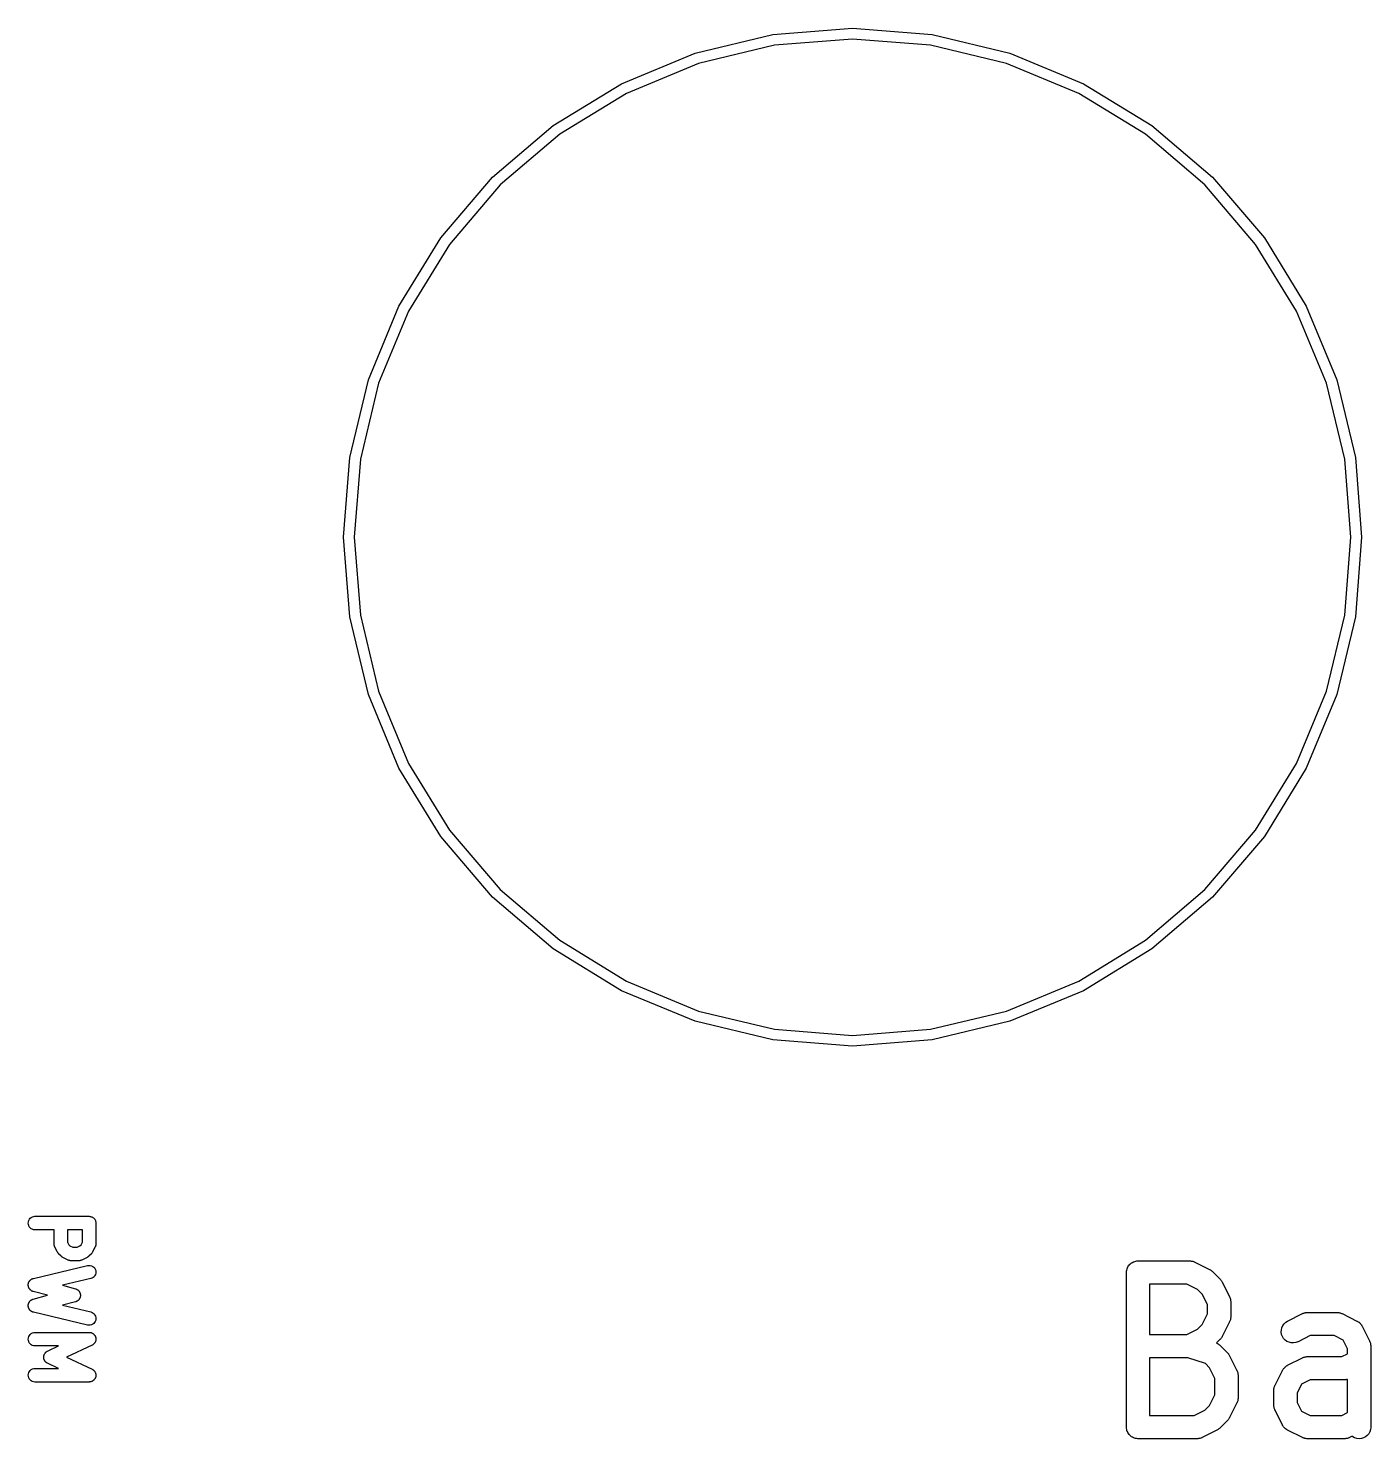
# Model space of a CAD drawing. Extents: x 1 to 169, y -122 to 5.
# Drawn here: x 89.35 to 106.7, y -119.06 to -100.82 of the extents above; entities that cross this region are included whole.
import ezdxf

# ---------------------------------------------------------------- set-up
doc = ezdxf.new("R2010")
doc.units = 0
doc.header["$MEASUREMENT"] = 0
doc.layers.add('BLACK', color=7, linetype='CONTINUOUS')

msp = doc.modelspace()

# ---------------------------------------------------------------- linework, layer by layer
at = {"layer": 'BLACK', "linetype": 'CONTINUOUS'}
for p, q in [((98.9707, -100.901), (100, -100.82)), ((100, -100.82), (101.029, -100.901)), ((97.9667, -101.142), (98.9707, -100.901)), ((100, -100.96), (98.9926, -101.039)), ((101.007, -101.039), (100, -100.96)), ((101.029, -100.901), (102.033, -101.142)), ((97.0127, -101.537), (97.9667, -101.142)), ((98.9926, -101.039), (98.0099, -101.275)), ((101.99, -101.275), (101.007, -101.039)), ((102.033, -101.142), (102.987, -101.537)), ((98.0099, -101.275), (97.0763, -101.662)), ((102.924, -101.662), (101.99, -101.275)), ((96.1324, -102.077), (97.0127, -101.537)), ((102.987, -101.537), (103.868, -102.077)), ((97.0763, -101.662), (96.2147, -102.19)), ((103.785, -102.19), (102.924, -101.662)), ((95.3472, -102.747), (96.1324, -102.077)), ((103.868, -102.077), (104.653, -102.747)), ((96.2147, -102.19), (95.4462, -102.846)), ((104.554, -102.846), (103.785, -102.19)), ((94.6767, -103.532), (95.3472, -102.747)), ((104.653, -102.747), (105.323, -103.532)), ((95.4462, -102.846), (94.7899, -103.615)), ((105.21, -103.615), (104.554, -102.846)), ((94.1372, -104.413), (94.6767, -103.532)), ((105.323, -103.532), (105.863, -104.413)), ((94.7899, -103.615), (94.2619, -104.476)), ((105.738, -104.476), (105.21, -103.615)), ((93.742, -105.367), (94.1372, -104.413)), ((94.2619, -104.476), (93.8752, -105.41)), ((106.125, -105.41), (105.738, -104.476)), ((105.863, -104.413), (106.258, -105.367)), ((93.501, -106.371), (93.742, -105.367)), ((106.258, -105.367), (106.499, -106.371)), ((93.8752, -105.41), (93.6393, -106.393)), ((106.361, -106.393), (106.125, -105.41)), ((93.42, -107.4), (93.501, -106.371)), ((93.6393, -106.393), (93.56, -107.4)), ((106.44, -107.4), (106.361, -106.393)), ((106.499, -106.371), (106.58, -107.4)), ((93.501, -108.429), (93.42, -107.4)), ((93.56, -107.4), (93.6393, -108.407)), ((106.361, -108.407), (106.44, -107.4)), ((106.58, -107.4), (106.499, -108.429)), ((93.742, -109.433), (93.501, -108.429)), ((93.6393, -108.407), (93.8752, -109.39)), ((106.125, -109.39), (106.361, -108.407)), ((106.499, -108.429), (106.258, -109.433)), ((93.8752, -109.39), (94.2619, -110.324)), ((105.738, -110.324), (106.125, -109.39)), ((94.1372, -110.387), (93.742, -109.433)), ((106.258, -109.433), (105.863, -110.387)), ((94.6767, -111.268), (94.1372, -110.387)), ((94.2619, -110.324), (94.7899, -111.185)), ((105.21, -111.185), (105.738, -110.324)), ((105.863, -110.387), (105.323, -111.268)), ((94.7899, -111.185), (95.4462, -111.954)), ((104.554, -111.954), (105.21, -111.185)), ((95.3472, -112.053), (94.6767, -111.268)), ((105.323, -111.268), (104.653, -112.053)), ((95.4462, -111.954), (96.2147, -112.61)), ((103.785, -112.61), (104.554, -111.954)), ((96.1324, -112.723), (95.3472, -112.053)), ((104.653, -112.053), (103.868, -112.723)), ((96.2147, -112.61), (97.0763, -113.138)), ((102.924, -113.138), (103.785, -112.61)), ((97.0127, -113.263), (96.1324, -112.723)), ((103.868, -112.723), (102.987, -113.263)), ((97.0763, -113.138), (98.0099, -113.525)), ((101.99, -113.525), (102.924, -113.138)), ((97.9667, -113.658), (97.0127, -113.263)), ((102.987, -113.263), (102.033, -113.658)), ((98.0099, -113.525), (98.9926, -113.761)), ((101.007, -113.761), (101.99, -113.525)), ((98.9707, -113.899), (97.9667, -113.658)), ((98.9926, -113.761), (100, -113.84)), ((100, -113.84), (101.007, -113.761)), ((102.033, -113.658), (101.029, -113.899)), ((100, -113.98), (98.9707, -113.899)), ((101.029, -113.899), (100, -113.98)), ((89.3458, -116.266), (89.3476, -116.249)), ((89.3474, -116.283), (89.3458, -116.266)), ((89.3522, -116.299), (89.3474, -116.283)), ((89.3476, -116.249), (89.3527, -116.233)), ((89.3601, -116.315), (89.3522, -116.299)), ((89.3527, -116.233), (89.3608, -116.218)), ((89.3708, -116.328), (89.3601, -116.315)), ((89.3608, -116.218), (89.3717, -116.205)), ((89.3839, -116.339), (89.3708, -116.328)), ((89.3717, -116.205), (89.3849, -116.194)), ((89.3989, -116.347), (89.3839, -116.339)), ((89.3849, -116.194), (89.4, -116.186)), ((89.4, -116.186), (89.4163, -116.181)), ((89.4163, -116.181), (89.4333, -116.179)), ((89.4333, -116.179), (90.1333, -116.179)), ((90.1333, -116.179), (90.1339, -116.179)), ((90.1339, -116.179), (90.1339, -116.179)), ((90.1339, -116.179), (90.134, -116.179)), ((90.134, -116.179), (90.1346, -116.179)), ((90.1346, -116.179), (90.1427, -116.18)), ((90.1427, -116.18), (90.1509, -116.181)), ((90.1509, -116.181), (90.1512, -116.181)), ((90.1512, -116.181), (90.1515, -116.181)), ((90.1515, -116.181), (90.1593, -116.184)), ((90.1593, -116.184), (90.1672, -116.186)), ((90.1672, -116.186), (90.1675, -116.186)), ((90.1675, -116.186), (90.1678, -116.186)), ((90.1678, -116.186), (90.175, -116.19)), ((90.175, -116.19), (90.1823, -116.194)), ((90.1823, -116.194), (90.1825, -116.194)), ((90.1825, -116.194), (90.1828, -116.194)), ((90.1828, -116.194), (90.1891, -116.2)), ((90.1891, -116.2), (90.1954, -116.205)), ((90.1954, -116.205), (90.1956, -116.205)), ((90.1956, -116.205), (90.1958, -116.205)), ((90.1958, -116.205), (90.201, -116.212)), ((90.201, -116.212), (90.2062, -116.218)), ((90.2062, -116.218), (90.2064, -116.219)), ((90.2064, -116.219), (90.2065, -116.219)), ((90.2065, -116.219), (90.2104, -116.226)), ((90.2104, -116.226), (90.2142, -116.233)), ((90.2142, -116.233), (90.2143, -116.234)), ((90.2143, -116.234), (90.2145, -116.234)), ((90.2145, -116.234), (90.2168, -116.242)), ((90.2168, -116.242), (90.2192, -116.25)), ((90.2192, -116.25), (90.2192, -116.25)), ((90.2192, -116.25), (90.2193, -116.25)), ((90.2193, -116.25), (90.22, -116.258)), ((90.22, -116.258), (90.2208, -116.267)), ((90.2208, -116.267), (90.2208, -116.533)), ((89.4151, -116.352), (89.3989, -116.347)), ((89.4321, -116.354), (89.4151, -116.352)), ((89.4333, -116.354), (89.4321, -116.354)), ((89.6792, -116.354), (89.4333, -116.354)), ((89.6792, -116.533), (89.6792, -116.354)), ((89.8542, -116.354), (89.8542, -116.513)), ((90.0458, -116.354), (89.8542, -116.354)), ((89.8542, -116.513), (89.8719, -116.548)), ((90.0281, -116.548), (90.0458, -116.513)), ((90.0458, -116.513), (90.0458, -116.354)), ((89.6794, -116.536), (89.6792, -116.533)), ((89.6793, -116.538), (89.6794, -116.536)), ((89.6802, -116.544), (89.6793, -116.538)), ((89.6808, -116.55), (89.6802, -116.544)), ((89.6816, -116.553), (89.6808, -116.55)), ((89.682, -116.555), (89.6816, -116.553)), ((89.684, -116.561), (89.682, -116.555)), ((89.6858, -116.567), (89.684, -116.561)), ((89.687, -116.569), (89.6858, -116.567)), ((89.6879, -116.571), (89.687, -116.569)), ((89.6884, -116.572), (89.6879, -116.571)), ((89.7217, -116.639), (89.6884, -116.572)), ((89.7244, -116.643), (89.7217, -116.639)), ((89.7266, -116.648), (89.7244, -116.643)), ((89.7289, -116.651), (89.7266, -116.648)), ((89.7308, -116.654), (89.7289, -116.651)), ((89.7342, -116.657), (89.7308, -116.654)), ((89.7373, -116.661), (89.7342, -116.657)), ((89.7381, -116.662), (89.7373, -116.661)), ((89.7715, -116.695), (89.7381, -116.662)), ((89.7753, -116.698), (89.7715, -116.695)), ((89.7788, -116.702), (89.7753, -116.698)), ((89.7818, -116.704), (89.7788, -116.702)), ((89.7847, -116.706), (89.7818, -116.704)), ((89.8719, -116.548), (89.8852, -116.561)), ((89.8852, -116.561), (89.9207, -116.579)), ((89.9207, -116.579), (89.9793, -116.579)), ((89.9793, -116.579), (90.0148, -116.561)), ((90.0148, -116.561), (90.0281, -116.548)), ((90.1172, -116.704), (90.1143, -116.707)), ((90.1203, -116.703), (90.1172, -116.704)), ((90.1238, -116.699), (90.1203, -116.703)), ((90.1277, -116.696), (90.1238, -116.699)), ((90.1285, -116.695), (90.1277, -116.696)), ((90.1619, -116.662), (90.1285, -116.695)), ((90.165, -116.658), (90.1619, -116.662)), ((90.1684, -116.655), (90.165, -116.658)), ((90.1704, -116.651), (90.1684, -116.655)), ((90.1727, -116.649), (90.1704, -116.651)), ((90.175, -116.644), (90.1727, -116.649)), ((90.1777, -116.64), (90.175, -116.644)), ((90.1783, -116.639), (90.1777, -116.64)), ((90.2116, -116.572), (90.1783, -116.639)), ((90.2125, -116.57), (90.2116, -116.572)), ((90.2138, -116.568), (90.2125, -116.57)), ((90.2156, -116.562), (90.2138, -116.568)), ((90.2177, -116.557), (90.2156, -116.562)), ((90.2181, -116.554), (90.2177, -116.557)), ((90.2189, -116.552), (90.2181, -116.554)), ((90.2196, -116.546), (90.2189, -116.552)), ((90.2206, -116.54), (90.2196, -116.546)), ((90.2208, -116.535), (90.2205, -116.537)), ((90.2205, -116.537), (90.2206, -116.54)), ((90.2208, -116.533), (90.2208, -116.535)), ((89.4131, -116.982), (90.1131, -116.815)), ((89.789, -116.708), (89.7847, -116.706)), ((89.7931, -116.711), (89.789, -116.708)), ((89.7942, -116.712), (89.7931, -116.711)), ((89.8609, -116.745), (89.7942, -116.712)), ((89.8633, -116.746), (89.8609, -116.745)), ((89.8655, -116.747), (89.8633, -116.746)), ((89.8712, -116.749), (89.8655, -116.747)), ((89.8768, -116.751), (89.8712, -116.749)), ((89.8794, -116.751), (89.8768, -116.751)), ((89.8818, -116.752), (89.8794, -116.751)), ((89.8877, -116.753), (89.8818, -116.752)), ((89.8936, -116.754), (89.8877, -116.753)), ((89.8962, -116.754), (89.8936, -116.754)), ((89.8988, -116.754), (89.8962, -116.754)), ((89.9, -116.754), (89.8988, -116.754)), ((90, -116.754), (89.9, -116.754)), ((90.0026, -116.754), (90, -116.754)), ((90.0051, -116.754), (90.0026, -116.754)), ((90.011, -116.753), (90.0051, -116.754)), ((90.017, -116.752), (90.011, -116.753)), ((90.0195, -116.752), (90.017, -116.752)), ((90.022, -116.751), (90.0195, -116.752)), ((90.0276, -116.749), (90.022, -116.751)), ((90.0333, -116.748), (90.0276, -116.749)), ((90.0356, -116.746), (90.0333, -116.748)), ((90.038, -116.745), (90.0356, -116.746)), ((90.0391, -116.745), (90.038, -116.745)), ((90.1058, -116.712), (90.0391, -116.745)), ((90.11, -116.709), (90.1058, -116.712)), ((90.1143, -116.707), (90.11, -116.709)), ((90.1131, -116.815), (90.1143, -116.815)), ((90.1143, -116.815), (90.1312, -116.813)), ((90.1312, -116.813), (90.1482, -116.814)), ((90.1482, -116.814), (90.1647, -116.818)), ((90.1647, -116.818), (90.18, -116.826)), ((90.18, -116.826), (90.1935, -116.836)), ((90.1935, -116.836), (90.2047, -116.849)), ((90.2047, -116.849), (90.2131, -116.864)), ((90.2131, -116.864), (90.2186, -116.88)), ((90.2186, -116.88), (90.2208, -116.897)), ((103.542, -116.889), (103.544, -116.875)), ((103.544, -116.874), (103.548, -116.86)), ((103.544, -116.875), (103.544, -116.874)), ((103.544, -116.874), (103.544, -116.874)), ((103.548, -116.86), (103.552, -116.847)), ((103.552, -116.847), (103.552, -116.846)), ((103.552, -116.846), (103.553, -116.846)), ((103.553, -116.846), (103.559, -116.833)), ((103.559, -116.833), (103.566, -116.821)), ((103.566, -116.821), (103.566, -116.82)), ((103.566, -116.82), (103.567, -116.82)), ((103.567, -116.82), (103.576, -116.809)), ((103.576, -116.809), (103.585, -116.798)), ((103.585, -116.798), (103.585, -116.798)), ((103.585, -116.798), (103.586, -116.798)), ((103.586, -116.798), (103.597, -116.789)), ((103.597, -116.789), (103.607, -116.78)), ((103.607, -116.78), (103.608, -116.78)), ((103.608, -116.779), (103.621, -116.773)), ((103.608, -116.78), (103.608, -116.779)), ((103.621, -116.773), (103.633, -116.766)), ((103.633, -116.766), (103.634, -116.766)), ((103.634, -116.766), (103.648, -116.762)), ((103.634, -116.766), (103.634, -116.766)), ((103.648, -116.762), (103.661, -116.758)), ((103.661, -116.758), (103.662, -116.758)), ((103.662, -116.757), (103.676, -116.756)), ((103.662, -116.758), (103.662, -116.757)), ((103.676, -116.756), (103.69, -116.755)), ((103.69, -116.755), (104.357, -116.755)), ((104.357, -116.755), (104.359, -116.755)), ((104.359, -116.755), (104.364, -116.755)), ((104.364, -116.755), (104.368, -116.755)), ((104.368, -116.755), (104.378, -116.757)), ((104.378, -116.757), (104.388, -116.758)), ((104.388, -116.758), (104.393, -116.759)), ((104.393, -116.759), (104.397, -116.76)), ((104.397, -116.76), (104.406, -116.764)), ((104.406, -116.764), (104.416, -116.767)), ((104.416, -116.767), (104.42, -116.769)), ((104.42, -116.769), (104.424, -116.771)), ((104.424, -116.771), (104.615, -116.866)), ((104.615, -116.866), (104.617, -116.867)), ((104.617, -116.867), (104.624, -116.871)), ((104.624, -116.871), (104.631, -116.875)), ((104.631, -116.875), (104.636, -116.879)), ((104.636, -116.879), (104.641, -116.883)), ((104.641, -116.883), (104.647, -116.889)), ((89.3459, -117.069), (89.3462, -117.065)), ((89.3461, -117.06), (89.3467, -117.056)), ((89.3462, -117.065), (89.3461, -117.06)), ((89.3467, -117.056), (89.347, -117.052)), ((89.347, -117.052), (89.3482, -117.048)), ((89.3482, -117.048), (89.3489, -117.044)), ((89.3489, -117.044), (89.3504, -117.04)), ((89.3504, -117.04), (89.3514, -117.036)), ((89.3514, -117.036), (89.3534, -117.032)), ((89.3534, -117.032), (89.355, -117.028)), ((89.355, -117.028), (89.3572, -117.024)), ((89.3572, -117.024), (89.359, -117.021)), ((89.359, -117.021), (89.3617, -117.017)), ((89.3617, -117.017), (89.3641, -117.013)), ((89.3641, -117.013), (89.3669, -117.01)), ((89.3669, -117.01), (89.3693, -117.007)), ((89.3693, -117.007), (89.3727, -117.004)), ((89.3727, -117.004), (89.3758, -117.001)), ((89.3758, -117.001), (89.3791, -116.998)), ((89.3791, -116.998), (89.3822, -116.996)), ((89.3822, -116.996), (89.3861, -116.993)), ((89.3861, -116.993), (89.3898, -116.991)), ((89.3898, -116.991), (89.3934, -116.989)), ((89.3934, -116.989), (89.3969, -116.987)), ((89.3969, -116.987), (89.4012, -116.986)), ((89.4012, -116.986), (89.4053, -116.984)), ((89.4053, -116.984), (89.4093, -116.983)), ((89.4093, -116.983), (89.4131, -116.982)), ((90.1536, -116.985), (89.7909, -117.071)), ((90.1697, -116.98), (90.1536, -116.985)), ((90.1845, -116.971), (90.1697, -116.98)), ((90.1973, -116.96), (90.1845, -116.971)), ((90.2077, -116.946), (90.1973, -116.96)), ((90.2152, -116.931), (90.2077, -116.946)), ((90.2197, -116.914), (90.2152, -116.931)), ((90.2208, -116.897), (90.2197, -116.914)), ((103.54, -116.903), (103.542, -116.889)), ((103.54, -116.904), (103.54, -116.903)), ((103.54, -116.905), (103.54, -116.904)), ((103.54, -116.904), (103.54, -116.904)), ((103.54, -116.904), (103.54, -116.904)), ((103.54, -118.905), (103.54, -116.905)), ((103.84, -117.055), (103.84, -117.707)), ((104.322, -117.055), (103.84, -117.055)), ((104.459, -117.123), (104.322, -117.055)), ((104.647, -116.889), (104.654, -116.894)), ((104.654, -116.894), (104.749, -116.989)), ((104.749, -116.989), (104.75, -116.991)), ((104.75, -116.991), (104.756, -116.997)), ((104.756, -116.997), (104.761, -117.003)), ((104.761, -117.003), (104.765, -117.009)), ((104.765, -117.009), (104.769, -117.014)), ((104.769, -117.014), (104.773, -117.021)), ((104.773, -117.021), (104.777, -117.028)), ((104.777, -117.028), (104.872, -117.219)), ((89.3464, -117.073), (89.3459, -117.069)), ((89.3465, -117.077), (89.3464, -117.073)), ((89.3475, -117.082), (89.3465, -117.077)), ((89.3481, -117.086), (89.3475, -117.082)), ((89.3494, -117.09), (89.3481, -117.086)), ((89.3502, -117.094), (89.3494, -117.09)), ((89.3521, -117.098), (89.3502, -117.094)), ((89.3535, -117.103), (89.3521, -117.098)), ((89.3555, -117.106), (89.3535, -117.103)), ((89.3572, -117.11), (89.3555, -117.106)), ((89.3598, -117.113), (89.3572, -117.11)), ((89.362, -117.117), (89.3598, -117.113)), ((89.3647, -117.12), (89.362, -117.117)), ((89.367, -117.124), (89.3647, -117.12)), ((89.3702, -117.127), (89.367, -117.124)), ((89.3732, -117.13), (89.3702, -117.127)), ((89.3764, -117.133), (89.3732, -117.13)), ((89.3793, -117.135), (89.3764, -117.133)), ((89.3831, -117.138), (89.3793, -117.135)), ((89.3867, -117.141), (89.3831, -117.138)), ((89.3903, -117.143), (89.3867, -117.141)), ((89.3937, -117.145), (89.3903, -117.143)), ((89.3979, -117.146), (89.3937, -117.145)), ((89.402, -117.148), (89.3979, -117.146)), ((89.399, -117.253), (89.4031, -117.251)), ((89.4059, -117.149), (89.402, -117.148)), ((89.4031, -117.251), (89.407, -117.25)), ((89.4096, -117.151), (89.4059, -117.149)), ((89.407, -117.25), (89.4108, -117.249)), ((89.4108, -117.151), (89.4096, -117.151)), ((89.5937, -117.2), (89.4108, -117.151)), ((89.4108, -117.249), (89.5937, -117.2)), ((89.7909, -117.071), (89.9559, -117.115)), ((89.9559, -117.115), (89.9571, -117.116)), ((89.9571, -117.116), (89.9597, -117.117)), ((89.9597, -117.117), (89.9625, -117.118)), ((89.9625, -117.118), (89.9677, -117.12)), ((89.9677, -117.12), (89.973, -117.122)), ((89.973, -117.122), (89.9754, -117.124)), ((89.9754, -117.124), (89.978, -117.125)), ((89.978, -117.125), (89.9825, -117.128)), ((89.9825, -117.128), (89.9874, -117.131)), ((89.9874, -117.131), (89.9894, -117.133)), ((89.9894, -117.133), (89.9917, -117.135)), ((89.9917, -117.135), (89.9956, -117.139)), ((89.9956, -117.139), (89.9997, -117.143)), ((89.9997, -117.143), (90.0013, -117.145)), ((90.0013, -117.145), (90.0033, -117.147)), ((90.0056, -117.249), (90.0025, -117.254)), ((90.0033, -117.147), (90.0062, -117.152)), ((90.0089, -117.244), (90.0056, -117.249)), ((90.0062, -117.152), (90.0095, -117.157)), ((90.0101, -117.242), (90.0089, -117.244)), ((90.0095, -117.157), (90.0107, -117.16)), ((90.0116, -117.239), (90.0101, -117.242)), ((90.0107, -117.16), (90.0122, -117.162)), ((90.0137, -117.234), (90.0116, -117.239)), ((90.0122, -117.162), (90.0141, -117.167)), ((90.016, -117.229), (90.0137, -117.234)), ((90.0141, -117.167), (90.0164, -117.173)), ((90.0167, -117.226), (90.016, -117.229)), ((90.0164, -117.173), (90.0171, -117.175)), ((90.0177, -117.223), (90.0167, -117.226)), ((90.0171, -117.175), (90.018, -117.178)), ((90.0187, -117.218), (90.0177, -117.223)), ((90.018, -117.178), (90.0189, -117.184)), ((90.02, -117.212), (90.0187, -117.218)), ((90.0189, -117.184), (90.0202, -117.189)), ((90.0201, -117.209), (90.02, -117.212)), ((90.0206, -117.206), (90.0201, -117.209)), ((90.0202, -117.189), (90.0202, -117.192)), ((90.0202, -117.192), (90.0207, -117.195)), ((90.0207, -117.195), (90.0205, -117.201)), ((90.0205, -117.201), (90.0206, -117.206)), ((104.52, -117.184), (104.459, -117.123)), ((104.588, -117.321), (104.52, -117.184)), ((104.872, -117.219), (104.873, -117.221)), ((104.873, -117.221), (104.875, -117.225)), ((104.875, -117.225), (104.877, -117.229)), ((104.877, -117.229), (104.88, -117.238)), ((104.88, -117.238), (104.883, -117.248)), ((104.883, -117.248), (104.884, -117.252)), ((89.3459, -117.329), (89.3465, -117.325)), ((89.3462, -117.334), (89.3459, -117.329)), ((89.346, -117.338), (89.3462, -117.334)), ((89.3466, -117.342), (89.346, -117.338)), ((89.3465, -117.325), (89.3467, -117.321)), ((89.3468, -117.346), (89.3466, -117.342)), ((89.3467, -117.321), (89.3477, -117.317)), ((89.3479, -117.351), (89.3468, -117.346)), ((89.3477, -117.317), (89.3484, -117.312)), ((89.3486, -117.355), (89.3479, -117.351)), ((89.3484, -117.312), (89.3497, -117.309)), ((89.35, -117.359), (89.3486, -117.355)), ((89.3497, -117.309), (89.3506, -117.305)), ((89.351, -117.363), (89.35, -117.359)), ((89.3506, -117.305), (89.3525, -117.301)), ((89.353, -117.367), (89.351, -117.363)), ((89.3525, -117.301), (89.354, -117.296)), ((89.3545, -117.371), (89.353, -117.367)), ((89.354, -117.296), (89.3561, -117.293)), ((89.3566, -117.375), (89.3545, -117.371)), ((89.3561, -117.293), (89.3578, -117.289)), ((89.3583, -117.378), (89.3566, -117.375)), ((89.3578, -117.289), (89.3604, -117.286)), ((89.361, -117.382), (89.3583, -117.378)), ((89.3604, -117.286), (89.3627, -117.282)), ((89.3634, -117.386), (89.361, -117.382)), ((89.3627, -117.282), (89.3654, -117.279)), ((89.3661, -117.389), (89.3634, -117.386)), ((89.3654, -117.279), (89.3678, -117.275)), ((89.3685, -117.392), (89.3661, -117.389)), ((89.3678, -117.275), (89.3711, -117.272)), ((89.3719, -117.395), (89.3685, -117.392)), ((89.3711, -117.272), (89.3741, -117.269)), ((89.3749, -117.398), (89.3719, -117.395)), ((89.3741, -117.269), (89.3773, -117.267)), ((89.3782, -117.401), (89.3749, -117.398)), ((89.3773, -117.267), (89.3803, -117.264)), ((89.3812, -117.404), (89.3782, -117.401)), ((89.3803, -117.264), (89.3841, -117.261)), ((89.3851, -117.406), (89.3812, -117.404)), ((89.3841, -117.261), (89.3877, -117.259)), ((89.3887, -117.409), (89.3851, -117.406)), ((89.3877, -117.259), (89.3914, -117.257)), ((89.3924, -117.41), (89.3887, -117.409)), ((89.3914, -117.257), (89.3948, -117.255)), ((89.3958, -117.412), (89.3924, -117.41)), ((89.3948, -117.255), (89.399, -117.253)), ((89.4001, -117.414), (89.3958, -117.412)), ((89.4042, -117.416), (89.4001, -117.414)), ((89.4081, -117.417), (89.4042, -117.416)), ((89.4119, -117.418), (89.4081, -117.417)), ((89.4131, -117.418), (89.4119, -117.418)), ((90.1131, -117.585), (89.4131, -117.418)), ((89.9559, -117.285), (89.7909, -117.329)), ((89.7909, -117.329), (90.1536, -117.415)), ((89.9586, -117.284), (89.9559, -117.285)), ((89.9613, -117.283), (89.9586, -117.284)), ((89.9665, -117.281), (89.9613, -117.283)), ((89.9719, -117.279), (89.9665, -117.281)), ((89.9743, -117.277), (89.9719, -117.279)), ((89.9769, -117.276), (89.9743, -117.277)), ((89.9815, -117.273), (89.9769, -117.276)), ((89.9864, -117.27), (89.9815, -117.273)), ((89.9885, -117.268), (89.9864, -117.27)), ((89.9908, -117.266), (89.9885, -117.268)), ((89.9947, -117.262), (89.9908, -117.266)), ((89.9989, -117.258), (89.9947, -117.262)), ((90.0006, -117.256), (89.9989, -117.258)), ((90.0025, -117.254), (90.0006, -117.256)), ((90.1536, -117.415), (90.1548, -117.415)), ((90.1548, -117.415), (90.1709, -117.421)), ((90.1709, -117.421), (90.1855, -117.43)), ((90.1855, -117.43), (90.1981, -117.441)), ((104.588, -117.441), (104.588, -117.321)), ((104.884, -117.252), (104.885, -117.257)), ((104.885, -117.257), (104.886, -117.267)), ((104.886, -117.267), (104.888, -117.277)), ((104.888, -117.277), (104.888, -117.281)), ((104.888, -117.281), (104.888, -117.286)), ((104.888, -117.286), (104.888, -117.476)), ((105.82, -117.435), (105.824, -117.433)), ((105.824, -117.433), (105.834, -117.43)), ((105.834, -117.43), (105.843, -117.426)), ((105.843, -117.426), (105.848, -117.426)), ((105.848, -117.426), (105.852, -117.424)), ((105.852, -117.424), (105.862, -117.423)), ((105.862, -117.423), (105.872, -117.422)), ((105.872, -117.422), (105.877, -117.422)), ((105.877, -117.422), (105.881, -117.421)), ((105.881, -117.421), (106.262, -117.421)), ((106.262, -117.421), (106.264, -117.421)), ((106.264, -117.421), (106.268, -117.422)), ((106.268, -117.422), (106.273, -117.422)), ((106.273, -117.422), (106.283, -117.424)), ((106.283, -117.424), (106.293, -117.425)), ((106.293, -117.425), (106.297, -117.426)), ((106.297, -117.426), (106.302, -117.427)), ((106.302, -117.427), (106.311, -117.43)), ((106.311, -117.43), (106.321, -117.434)), ((90.13, -117.587), (90.1131, -117.585)), ((90.147, -117.586), (90.13, -117.587)), ((90.1636, -117.582), (90.147, -117.586)), ((90.1789, -117.575), (90.1636, -117.582)), ((90.1926, -117.564), (90.1789, -117.575)), ((90.2039, -117.552), (90.1926, -117.564)), ((90.1981, -117.441), (90.2083, -117.455)), ((90.2126, -117.537), (90.2039, -117.552)), ((90.2083, -117.455), (90.2157, -117.47)), ((90.2183, -117.521), (90.2126, -117.537)), ((90.2157, -117.47), (90.2198, -117.487)), ((90.2207, -117.504), (90.2183, -117.521)), ((90.2198, -117.487), (90.2207, -117.504)), ((104.459, -117.639), (104.52, -117.578)), ((104.52, -117.578), (104.588, -117.441)), ((104.872, -117.543), (104.777, -117.734)), ((104.874, -117.539), (104.872, -117.543)), ((104.876, -117.535), (104.874, -117.539)), ((104.879, -117.526), (104.876, -117.535)), ((104.883, -117.516), (104.879, -117.526)), ((104.885, -117.507), (104.883, -117.512)), ((104.883, -117.512), (104.883, -117.516)), ((104.886, -117.497), (104.885, -117.507)), ((104.888, -117.487), (104.886, -117.497)), ((104.888, -117.476), (104.888, -117.478)), ((104.888, -117.478), (104.888, -117.483)), ((104.888, -117.483), (104.888, -117.487)), ((105.548, -117.619), (105.56, -117.592)), ((105.56, -117.592), (105.577, -117.568)), ((105.577, -117.568), (105.599, -117.548)), ((105.599, -117.548), (105.623, -117.533)), ((105.623, -117.533), (105.814, -117.437)), ((105.814, -117.437), (105.816, -117.436)), ((105.816, -117.436), (105.82, -117.435)), ((106.321, -117.434), (106.325, -117.436)), ((106.325, -117.436), (106.329, -117.437)), ((106.329, -117.437), (106.519, -117.533)), ((106.519, -117.533), (106.521, -117.533)), ((106.521, -117.533), (106.524, -117.535)), ((106.524, -117.535), (106.527, -117.537)), ((106.527, -117.537), (106.536, -117.543)), ((106.536, -117.543), (106.546, -117.549)), ((106.546, -117.549), (106.548, -117.552)), ((106.548, -117.552), (106.551, -117.554)), ((106.551, -117.554), (106.559, -117.562)), ((106.559, -117.562), (106.567, -117.57)), ((106.567, -117.57), (106.569, -117.572)), ((106.569, -117.572), (106.571, -117.575)), ((106.571, -117.575), (106.577, -117.584)), ((106.577, -117.584), (106.584, -117.594)), ((106.584, -117.594), (106.585, -117.597)), ((106.585, -117.597), (106.587, -117.6)), ((106.587, -117.6), (106.682, -117.79)), ((89.3458, -117.766), (89.3476, -117.749)), ((89.3474, -117.783), (89.3458, -117.766)), ((89.3522, -117.799), (89.3474, -117.783)), ((89.3476, -117.749), (89.3527, -117.733)), ((89.3527, -117.733), (89.3608, -117.718)), ((89.3608, -117.718), (89.3717, -117.705)), ((89.3717, -117.705), (89.3849, -117.694)), ((89.3849, -117.694), (89.4, -117.686)), ((89.4, -117.686), (89.4163, -117.681)), ((89.4163, -117.681), (89.4333, -117.679)), ((89.4333, -117.679), (90.1333, -117.679)), ((90.1333, -117.679), (90.1346, -117.679)), ((90.1346, -117.679), (90.1411, -117.68)), ((90.1411, -117.68), (90.1476, -117.68)), ((90.1476, -117.68), (90.1495, -117.681)), ((90.1495, -117.681), (90.1515, -117.681)), ((90.1515, -117.681), (90.1578, -117.683)), ((90.1578, -117.683), (90.1641, -117.685)), ((90.1641, -117.685), (90.1659, -117.686)), ((90.1659, -117.686), (90.1678, -117.686)), ((90.1678, -117.686), (90.1735, -117.689)), ((90.1735, -117.689), (90.1794, -117.692)), ((90.1794, -117.692), (90.181, -117.694)), ((90.181, -117.694), (90.1828, -117.694)), ((90.1828, -117.694), (90.1878, -117.699)), ((90.1878, -117.699), (90.193, -117.703)), ((90.193, -117.703), (90.1943, -117.704)), ((90.1943, -117.704), (90.1958, -117.705)), ((90.1958, -117.705), (90.2, -117.711)), ((90.2, -117.711), (90.2043, -117.715)), ((90.2043, -117.715), (90.2053, -117.717)), ((90.2053, -117.717), (90.2065, -117.719)), ((90.2065, -117.719), (90.2096, -117.725)), ((90.2096, -117.725), (90.2129, -117.73)), ((90.2129, -117.73), (90.2135, -117.732)), ((90.2135, -117.732), (90.2145, -117.734)), ((90.2145, -117.734), (90.2163, -117.74)), ((90.2155, -117.797), (90.2146, -117.799)), ((90.2171, -117.791), (90.2155, -117.797)), ((90.2163, -117.74), (90.2184, -117.746)), ((90.219, -117.784), (90.2171, -117.791)), ((90.2184, -117.746), (90.2187, -117.748)), ((90.2187, -117.748), (90.2193, -117.75)), ((90.2193, -117.782), (90.219, -117.784)), ((90.2193, -117.75), (90.2199, -117.757)), ((90.2198, -117.78), (90.2193, -117.782)), ((90.2201, -117.774), (90.2198, -117.78)), ((90.2199, -117.757), (90.2208, -117.763)), ((90.2208, -117.767), (90.2201, -117.774)), ((90.2208, -117.763), (90.2206, -117.765)), ((90.2206, -117.765), (90.2208, -117.767)), ((103.84, -117.707), (104.322, -117.707)), ((104.322, -117.707), (104.459, -117.639)), ((104.749, -117.773), (104.705, -117.816)), ((104.754, -117.766), (104.749, -117.773)), ((104.76, -117.76), (104.754, -117.766)), ((104.764, -117.755), (104.76, -117.76)), ((104.768, -117.75), (104.764, -117.755)), ((104.771, -117.743), (104.768, -117.75)), ((104.776, -117.736), (104.771, -117.743)), ((104.777, -117.734), (104.776, -117.736)), ((105.541, -117.677), (105.542, -117.647)), ((105.546, -117.705), (105.541, -117.677)), ((105.542, -117.647), (105.548, -117.619)), ((105.556, -117.733), (105.546, -117.705)), ((105.571, -117.758), (105.556, -117.733)), ((105.591, -117.779), (105.571, -117.758)), ((105.615, -117.796), (105.591, -117.779)), ((105.642, -117.808), (105.615, -117.796)), ((105.916, -117.721), (105.758, -117.801)), ((106.226, -117.721), (105.916, -117.721)), ((106.341, -117.778), (106.226, -117.721)), ((106.398, -117.893), (106.341, -117.778)), ((106.682, -117.79), (106.683, -117.792)), ((106.683, -117.792), (106.684, -117.796)), ((106.684, -117.796), (106.686, -117.8)), ((89.3601, -117.815), (89.3522, -117.799)), ((89.3708, -117.828), (89.3601, -117.815)), ((89.3839, -117.839), (89.3708, -117.828)), ((89.3989, -117.847), (89.3839, -117.839)), ((89.4151, -117.852), (89.3989, -117.847)), ((89.4321, -117.854), (89.4151, -117.852)), ((89.4333, -117.854), (89.4321, -117.854)), ((89.7389, -117.854), (89.4333, -117.854)), ((89.5479, -117.982), (89.5485, -117.979)), ((89.5485, -117.979), (89.5501, -117.974)), ((89.5501, -117.974), (89.5512, -117.97)), ((89.5512, -117.97), (89.5529, -117.966)), ((89.5529, -117.966), (89.5543, -117.962)), ((89.5543, -117.962), (89.5566, -117.959)), ((89.5566, -117.959), (89.5586, -117.954)), ((89.5586, -117.954), (89.561, -117.951)), ((89.561, -117.951), (89.5631, -117.948)), ((89.5631, -117.948), (89.5662, -117.944)), ((89.5662, -117.944), (89.5689, -117.941)), ((89.5689, -117.941), (89.5719, -117.938)), ((89.5719, -117.938), (89.5746, -117.935)), ((89.5746, -117.935), (89.5782, -117.932)), ((89.5782, -117.932), (89.5816, -117.929)), ((89.5816, -117.929), (89.5851, -117.927)), ((89.5851, -117.927), (89.5883, -117.925)), ((89.5883, -117.925), (89.5924, -117.923)), ((89.5924, -117.923), (89.5963, -117.921)), ((89.5963, -117.921), (89.7389, -117.854)), ((90.1703, -117.846), (89.8402, -118)), ((90.176, -117.843), (90.1703, -117.846)), ((90.1818, -117.84), (90.176, -117.843)), ((90.1833, -117.838), (90.1818, -117.84)), ((90.185, -117.837), (90.1833, -117.838)), ((90.1899, -117.833), (90.185, -117.837)), ((90.195, -117.829), (90.1899, -117.833)), ((90.1963, -117.827), (90.195, -117.829)), ((90.1978, -117.826), (90.1963, -117.827)), ((90.2017, -117.821), (90.1978, -117.826)), ((90.2059, -117.816), (90.2017, -117.821)), ((90.2068, -117.814), (90.2059, -117.816)), ((90.208, -117.812), (90.2068, -117.814)), ((90.2109, -117.806), (90.208, -117.812)), ((90.214, -117.801), (90.2109, -117.806)), ((90.2146, -117.799), (90.214, -117.801)), ((104.705, -117.816), (104.71, -117.819)), ((104.71, -117.819), (104.719, -117.823)), ((104.719, -117.823), (104.722, -117.826)), ((104.722, -117.826), (104.726, -117.828)), ((104.726, -117.828), (104.734, -117.834)), ((104.734, -117.834), (104.743, -117.84)), ((104.743, -117.84), (104.746, -117.844)), ((104.746, -117.844), (104.749, -117.846)), ((104.749, -117.846), (104.844, -117.942)), ((104.844, -117.942), (104.846, -117.943)), ((104.846, -117.943), (104.851, -117.95)), ((104.851, -117.95), (104.857, -117.956)), ((104.857, -117.956), (104.86, -117.961)), ((104.86, -117.961), (104.864, -117.966)), ((104.864, -117.966), (104.868, -117.973)), ((104.868, -117.973), (104.872, -117.981)), ((105.67, -117.815), (105.642, -117.808)), ((105.699, -117.816), (105.67, -117.815)), ((105.728, -117.812), (105.699, -117.816)), ((105.756, -117.802), (105.728, -117.812)), ((105.758, -117.801), (105.756, -117.802)), ((106.322, -117.993), (106.398, -117.955)), ((106.398, -117.955), (106.398, -117.893)), ((106.686, -117.8), (106.689, -117.81)), ((106.689, -117.81), (106.693, -117.819)), ((106.693, -117.819), (106.693, -117.824)), ((106.693, -117.824), (106.695, -117.828)), ((106.695, -117.828), (106.696, -117.838)), ((106.696, -117.838), (106.697, -117.848)), ((106.697, -117.848), (106.697, -117.853)), ((106.697, -117.853), (106.698, -117.857)), ((106.698, -117.857), (106.698, -118.905)), ((89.3717, -118.171), (89.3849, -118.16)), ((89.3849, -118.16), (89.4, -118.152)), ((89.4, -118.152), (89.4163, -118.147)), ((89.4163, -118.147), (89.4333, -118.146)), ((89.4333, -118.146), (89.7389, -118.146)), ((89.5459, -118.003), (89.5461, -117.999)), ((89.5465, -118.008), (89.5459, -118.003)), ((89.546, -117.995), (89.5466, -117.991)), ((89.5461, -117.999), (89.546, -117.995)), ((89.5467, -118.012), (89.5465, -118.008)), ((89.5466, -117.991), (89.5469, -117.986)), ((89.5477, -118.016), (89.5467, -118.012)), ((89.5469, -117.986), (89.5479, -117.982)), ((89.5482, -118.02), (89.5477, -118.016)), ((89.5497, -118.025), (89.5482, -118.02)), ((89.5508, -118.029), (89.5497, -118.025)), ((89.5525, -118.033), (89.5508, -118.029)), ((89.5538, -118.036), (89.5525, -118.033)), ((89.5561, -118.04), (89.5538, -118.036)), ((89.558, -118.045), (89.5561, -118.04)), ((89.5604, -118.048), (89.558, -118.045)), ((89.5624, -118.051), (89.5604, -118.048)), ((89.5654, -118.055), (89.5624, -118.051)), ((89.5681, -118.058), (89.5654, -118.055)), ((89.571, -118.061), (89.5681, -118.058)), ((89.5737, -118.064), (89.571, -118.061)), ((89.5773, -118.067), (89.5737, -118.064)), ((89.5807, -118.07), (89.5773, -118.067)), ((89.5841, -118.072), (89.5807, -118.07)), ((89.5872, -118.074), (89.5841, -118.072)), ((89.5913, -118.076), (89.5872, -118.074)), ((89.5952, -118.079), (89.5913, -118.076)), ((89.5963, -118.079), (89.5952, -118.079)), ((89.7389, -118.146), (89.5963, -118.079)), ((89.8402, -118), (90.1703, -118.154)), ((90.1703, -118.154), (90.1714, -118.155)), ((90.1714, -118.155), (90.177, -118.158)), ((90.177, -118.158), (90.1828, -118.161)), ((90.1828, -118.161), (90.1843, -118.162)), ((90.1843, -118.162), (90.186, -118.163)), ((103.84, -118.007), (103.84, -118.755)), ((104.333, -118.007), (103.84, -118.007)), ((104.562, -118.083), (104.333, -118.007)), ((104.615, -118.136), (104.562, -118.083)), ((104.683, -118.274), (104.615, -118.136)), ((104.872, -117.981), (104.967, -118.171)), ((105.56, -118.163), (105.567, -118.154)), ((105.567, -118.154), (105.573, -118.145)), ((105.573, -118.145), (105.575, -118.142)), ((105.575, -118.142), (105.577, -118.14)), ((105.577, -118.14), (105.586, -118.132)), ((105.586, -118.132), (105.594, -118.124)), ((105.594, -118.124), (105.596, -118.122)), ((105.596, -118.122), (105.599, -118.12)), ((105.599, -118.12), (105.608, -118.113)), ((105.608, -118.113), (105.618, -118.107)), ((105.618, -118.107), (105.621, -118.106)), ((105.621, -118.106), (105.623, -118.104)), ((105.623, -118.104), (105.814, -118.009)), ((105.814, -118.009), (105.816, -118.008)), ((105.816, -118.008), (105.82, -118.006)), ((105.82, -118.006), (105.824, -118.004)), ((105.824, -118.004), (105.834, -118.001)), ((105.834, -118.001), (105.843, -117.998)), ((105.843, -117.998), (105.848, -117.997)), ((105.848, -117.997), (105.852, -117.996)), ((105.852, -117.996), (105.862, -117.995)), ((105.862, -117.995), (105.872, -117.993)), ((105.872, -117.993), (105.877, -117.993)), ((105.877, -117.993), (105.881, -117.993)), ((105.881, -117.993), (106.322, -117.993)), ((89.3458, -118.233), (89.3476, -118.216)), ((89.3474, -118.25), (89.3458, -118.233)), ((89.3522, -118.266), (89.3474, -118.25)), ((89.3476, -118.216), (89.3527, -118.199)), ((89.3601, -118.281), (89.3522, -118.266)), ((89.3527, -118.199), (89.3608, -118.184)), ((89.3708, -118.295), (89.3601, -118.281)), ((89.3608, -118.184), (89.3717, -118.171)), ((89.3839, -118.306), (89.3708, -118.295)), ((89.3989, -118.314), (89.3839, -118.306)), ((89.4151, -118.319), (89.3989, -118.314)), ((89.4321, -118.321), (89.4151, -118.319)), ((89.4333, -118.321), (89.4321, -118.321)), ((90.1333, -118.321), (89.4333, -118.321)), ((90.1398, -118.32), (90.1333, -118.321)), ((90.1464, -118.32), (90.1398, -118.32)), ((90.1483, -118.319), (90.1464, -118.32)), ((90.1503, -118.319), (90.1483, -118.319)), ((90.1566, -118.317), (90.1503, -118.319)), ((90.1629, -118.316), (90.1566, -118.317)), ((90.1648, -118.315), (90.1629, -118.316)), ((90.1667, -118.314), (90.1648, -118.315)), ((90.1725, -118.311), (90.1667, -118.314)), ((90.1784, -118.308), (90.1725, -118.311)), ((90.18, -118.307), (90.1784, -118.308)), ((90.1818, -118.306), (90.18, -118.307)), ((90.1868, -118.302), (90.1818, -118.306)), ((90.186, -118.163), (90.1908, -118.168)), ((90.1921, -118.298), (90.1868, -118.302)), ((90.1908, -118.168), (90.1958, -118.172)), ((90.1934, -118.297), (90.1921, -118.298)), ((90.195, -118.295), (90.1934, -118.297)), ((90.1991, -118.29), (90.195, -118.295)), ((90.1958, -118.172), (90.1971, -118.174)), ((90.1971, -118.174), (90.1986, -118.175)), ((90.1986, -118.175), (90.2024, -118.18)), ((90.2036, -118.286), (90.1991, -118.29)), ((90.2024, -118.18), (90.2065, -118.185)), ((90.2046, -118.284), (90.2036, -118.286)), ((90.2059, -118.282), (90.2046, -118.284)), ((90.209, -118.277), (90.2059, -118.282)), ((90.2065, -118.185), (90.2075, -118.187)), ((90.2075, -118.187), (90.2087, -118.189)), ((90.2087, -118.189), (90.2114, -118.195)), ((90.2124, -118.271), (90.209, -118.277)), ((90.2114, -118.195), (90.2145, -118.201)), ((90.213, -118.269), (90.2124, -118.271)), ((90.214, -118.267), (90.213, -118.269)), ((90.2159, -118.261), (90.214, -118.267)), ((90.2145, -118.201), (90.215, -118.202)), ((90.215, -118.202), (90.2159, -118.204)), ((90.2159, -118.204), (90.2174, -118.211)), ((90.2182, -118.255), (90.2159, -118.261)), ((90.2174, -118.211), (90.2193, -118.217)), ((90.2185, -118.253), (90.2182, -118.255)), ((90.219, -118.251), (90.2185, -118.253)), ((90.2197, -118.244), (90.219, -118.251)), ((90.2193, -118.217), (90.2195, -118.219)), ((90.2195, -118.219), (90.2199, -118.221)), ((90.2207, -118.238), (90.2197, -118.244)), ((90.2199, -118.221), (90.2202, -118.227)), ((90.2202, -118.227), (90.2208, -118.234)), ((90.2208, -118.234), (90.2206, -118.236)), ((90.2206, -118.236), (90.2207, -118.238)), ((104.683, -118.488), (104.683, -118.274)), ((104.967, -118.171), (104.968, -118.173)), ((104.968, -118.173), (104.97, -118.177)), ((104.97, -118.177), (104.972, -118.181)), ((104.972, -118.181), (104.975, -118.191)), ((104.975, -118.191), (104.979, -118.2)), ((104.979, -118.2), (104.979, -118.205)), ((104.979, -118.205), (104.98, -118.209)), ((104.98, -118.209), (104.981, -118.219)), ((104.981, -118.219), (104.983, -118.229)), ((104.983, -118.229), (104.983, -118.234)), ((104.983, -118.234), (104.983, -118.238)), ((104.983, -118.238), (104.983, -118.524)), ((105.461, -118.361), (105.556, -118.171)), ((105.556, -118.171), (105.557, -118.169)), ((105.557, -118.169), (105.559, -118.166)), ((105.559, -118.166), (105.56, -118.163)), ((105.916, -118.293), (105.802, -118.35)), ((106.357, -118.293), (105.916, -118.293)), ((106.362, -118.292), (106.357, -118.293)), ((106.366, -118.293), (106.362, -118.292)), ((106.376, -118.291), (106.366, -118.293)), ((106.386, -118.29), (106.376, -118.291)), ((106.391, -118.289), (106.386, -118.29)), ((106.395, -118.288), (106.391, -118.289)), ((106.398, -118.287), (106.395, -118.288)), ((106.398, -118.717), (106.398, -118.287)), ((104.615, -118.625), (104.683, -118.488)), ((104.983, -118.524), (104.983, -118.526)), ((104.983, -118.526), (104.983, -118.53)), ((105.445, -118.426), (105.446, -118.422)), ((105.445, -118.429), (105.445, -118.426)), ((105.445, -118.619), (105.445, -118.429)), ((105.446, -118.418), (105.447, -118.408)), ((105.446, -118.422), (105.446, -118.418)), ((105.447, -118.408), (105.449, -118.397)), ((105.449, -118.397), (105.45, -118.393)), ((105.45, -118.393), (105.451, -118.389)), ((105.451, -118.389), (105.454, -118.379)), ((105.454, -118.379), (105.457, -118.369)), ((105.457, -118.369), (105.459, -118.366)), ((105.459, -118.366), (105.461, -118.361)), ((105.802, -118.35), (105.745, -118.464)), ((105.745, -118.464), (105.745, -118.584)), ((104.417, -118.755), (104.554, -118.686)), ((104.554, -118.686), (104.615, -118.625)), ((104.967, -118.591), (104.872, -118.781)), ((104.969, -118.587), (104.967, -118.591)), ((104.971, -118.583), (104.969, -118.587)), ((104.974, -118.573), (104.971, -118.583)), ((104.978, -118.564), (104.974, -118.573)), ((104.979, -118.559), (104.978, -118.564)), ((104.98, -118.555), (104.979, -118.559)), ((104.981, -118.545), (104.98, -118.555)), ((104.983, -118.535), (104.981, -118.545)), ((104.983, -118.53), (104.983, -118.535)), ((105.446, -118.623), (105.445, -118.619)), ((105.445, -118.628), (105.446, -118.623)), ((105.447, -118.638), (105.445, -118.628)), ((105.448, -118.648), (105.447, -118.638)), ((105.449, -118.652), (105.448, -118.648)), ((105.45, -118.657), (105.449, -118.652)), ((105.454, -118.666), (105.45, -118.657)), ((105.457, -118.676), (105.454, -118.666)), ((105.459, -118.68), (105.457, -118.676)), ((105.46, -118.684), (105.459, -118.68)), ((105.461, -118.686), (105.46, -118.684)), ((105.556, -118.877), (105.461, -118.686)), ((105.745, -118.584), (105.802, -118.698)), ((105.802, -118.698), (105.916, -118.755)), ((103.84, -118.755), (104.417, -118.755)), ((104.844, -118.82), (104.749, -118.916)), ((104.85, -118.814), (104.844, -118.82)), ((104.855, -118.808), (104.85, -118.814)), ((104.859, -118.803), (104.855, -118.808)), ((104.863, -118.798), (104.859, -118.803)), ((104.867, -118.79), (104.863, -118.798)), ((104.871, -118.783), (104.867, -118.79)), ((104.872, -118.781), (104.871, -118.783)), ((105.558, -118.879), (105.556, -118.877)), ((105.559, -118.882), (105.558, -118.879)), ((105.566, -118.892), (105.559, -118.882)), ((105.572, -118.901), (105.566, -118.892)), ((105.916, -118.755), (106.322, -118.755)), ((106.322, -118.755), (106.398, -118.717)), ((103.542, -118.919), (103.54, -118.905)), ((103.543, -118.933), (103.542, -118.919)), ((103.543, -118.934), (103.543, -118.933)), ((103.543, -118.933), (103.543, -118.933)), ((103.547, -118.947), (103.543, -118.934)), ((103.551, -118.961), (103.547, -118.947)), ((103.552, -118.961), (103.551, -118.961)), ((103.552, -118.962), (103.552, -118.961)), ((103.558, -118.974), (103.552, -118.962)), ((103.565, -118.987), (103.558, -118.974)), ((103.566, -118.988), (103.565, -118.987)), ((103.565, -118.987), (103.565, -118.987)), ((103.574, -118.999), (103.566, -118.988)), ((103.583, -119.01), (103.574, -118.999)), ((103.584, -119.01), (103.583, -119.01)), ((103.595, -119.019), (103.584, -119.01)), ((103.584, -119.01), (103.584, -119.01)), ((103.606, -119.029), (103.595, -119.019)), ((103.607, -119.029), (103.606, -119.029)), ((103.606, -119.029), (103.606, -119.029)), ((103.619, -119.036), (103.607, -119.029)), ((103.631, -119.043), (103.619, -119.036)), ((103.632, -119.043), (103.631, -119.043)), ((103.646, -119.047), (103.632, -119.043)), ((103.632, -119.043), (103.632, -119.043)), ((103.659, -119.051), (103.646, -119.047)), ((103.66, -119.052), (103.659, -119.051)), ((103.674, -119.053), (103.66, -119.052)), ((103.66, -119.052), (103.66, -119.052)), ((103.688, -119.055), (103.674, -119.053)), ((103.689, -119.055), (103.688, -119.055)), ((103.69, -119.055), (103.689, -119.055)), ((103.689, -119.055), (103.689, -119.055)), ((103.689, -119.055), (103.689, -119.055)), ((104.452, -119.055), (103.69, -119.055)), ((104.457, -119.054), (104.452, -119.055)), ((104.461, -119.055), (104.457, -119.054)), ((104.471, -119.053), (104.461, -119.055)), ((104.482, -119.052), (104.471, -119.053)), ((104.486, -119.051), (104.482, -119.052)), ((104.49, -119.05), (104.486, -119.051)), ((104.5, -119.046), (104.49, -119.05)), ((104.51, -119.043), (104.5, -119.046)), ((104.513, -119.041), (104.51, -119.043)), ((104.518, -119.04), (104.513, -119.041)), ((104.519, -119.039), (104.518, -119.04)), ((104.71, -118.944), (104.519, -119.039)), ((104.717, -118.939), (104.71, -118.944)), ((104.725, -118.935), (104.717, -118.939)), ((104.729, -118.931), (104.725, -118.935)), ((104.735, -118.928), (104.729, -118.931)), ((104.741, -118.922), (104.735, -118.928)), ((104.747, -118.917), (104.741, -118.922)), ((104.749, -118.916), (104.747, -118.917)), ((105.574, -118.904), (105.572, -118.901)), ((105.576, -118.906), (105.574, -118.904)), ((105.584, -118.914), (105.576, -118.906)), ((105.592, -118.923), (105.584, -118.914)), ((105.595, -118.925), (105.592, -118.923)), ((105.597, -118.927), (105.595, -118.925)), ((105.607, -118.933), (105.597, -118.927)), ((105.616, -118.94), (105.607, -118.933)), ((105.619, -118.941), (105.616, -118.94)), ((105.622, -118.943), (105.619, -118.941)), ((105.623, -118.944), (105.622, -118.943)), ((105.814, -119.039), (105.623, -118.944)), ((105.818, -119.041), (105.814, -119.039)), ((105.822, -119.043), (105.818, -119.041)), ((105.832, -119.046), (105.822, -119.043)), ((105.841, -119.049), (105.832, -119.046)), ((105.846, -119.05), (105.841, -119.049)), ((105.85, -119.051), (105.846, -119.05)), ((105.86, -119.053), (105.85, -119.051)), ((105.87, -119.054), (105.86, -119.053)), ((105.874, -119.054), (105.87, -119.054)), ((105.879, -119.055), (105.874, -119.054)), ((105.881, -119.055), (105.879, -119.055)), ((106.357, -119.055), (105.881, -119.055)), ((106.362, -119.054), (106.357, -119.055)), ((106.366, -119.055), (106.362, -119.054)), ((106.376, -119.053), (106.366, -119.055)), ((106.386, -119.052), (106.376, -119.053)), ((106.391, -119.051), (106.386, -119.052)), ((106.395, -119.05), (106.391, -119.051)), ((106.404, -119.046), (106.395, -119.05)), ((106.414, -119.043), (106.404, -119.046)), ((106.418, -119.041), (106.414, -119.043)), ((106.422, -119.04), (106.418, -119.041)), ((106.424, -119.039), (106.422, -119.04)), ((106.456, -119.023), (106.424, -119.039)), ((106.464, -119.029), (106.456, -119.023)), ((106.489, -119.043), (106.464, -119.029)), ((106.517, -119.052), (106.489, -119.043)), ((106.547, -119.055), (106.517, -119.052)), ((106.576, -119.052), (106.547, -119.055)), ((106.604, -119.044), (106.576, -119.052)), ((106.63, -119.03), (106.604, -119.044)), ((106.653, -119.012), (106.63, -119.03)), ((106.671, -118.99), (106.653, -119.012)), ((106.685, -118.964), (106.671, -118.99)), ((106.694, -118.936), (106.685, -118.964)), ((106.698, -118.907), (106.694, -118.936)), ((106.698, -118.905), (106.698, -118.907))]:
    msp.add_line(p, q, dxfattribs=at)

doc.saveas('drawing.dxf')
